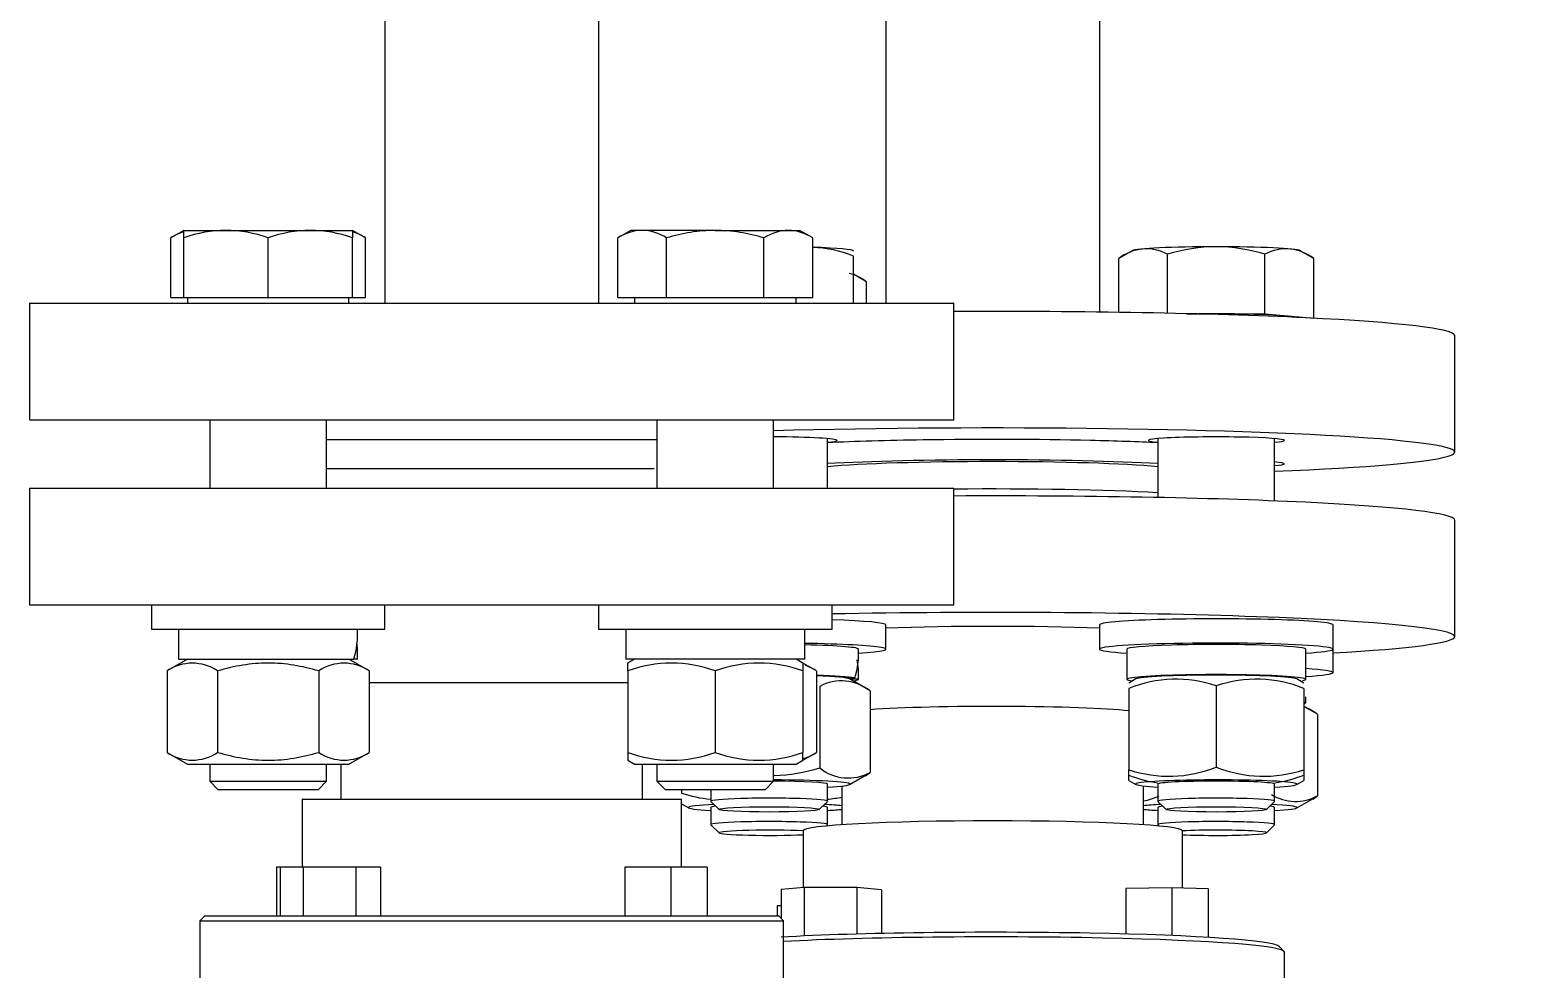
# Model space of a CAD drawing. Extents: x -681219 to -550379, y -242630 to -158199.
# Drawn here: x -633509.7 to -633224.8, y -177960.8 to -177780 of the extents above; entities that cross this region are included whole.
import ezdxf

# ---------------------------------------------------------------- set-up
doc = ezdxf.new("R2010")
doc.units = 0
doc.header["$LTSCALE"] = 1000
for name, color, linetype in [('$TD_AUDIT_GENERATED_(1F5C)', 7, 'CONTINUOUS'), ('$TD_AUDIT_GENERATED_(28EF)', 7, 'CONTINUOUS'), ('12_GB93', 7, 'CONTINUOUS'), ('12_GB97.1', 7, 'CONTINUOUS'), ('DN15-PN1.6_GB911', 7, 'CONTINUOUS'), ('DN15-PN4.0_JB88', 7, 'CONTINUOUS'), ('M12_GB6170', 7, 'CONTINUOUS'), ('M12×50_GB5782', 7, 'CONTINUOUS'), ('球阀DN15法兰不锈钢', 7, 'CONTINUOUS')]:
    doc.layers.add(name, color=color, linetype=linetype)

msp = doc.modelspace()

# ---------------------------------------------------------------- linework, layer by layer
at = {"layer": '$TD_AUDIT_GENERATED_(1F5C)', "color": 7, "linetype": 'Continuous'}
for p, q in [((-633345.1405, -177330.8051), (-633345.1405, -177832.6244)), ((-633303.9931, -177834.3173), (-633303.9931, -177330.8051))]:
    msp.add_line(p, q, dxfattribs=at)
at = {"layer": '$TD_AUDIT_GENERATED_(28EF)', "color": 7, "linetype": 'Continuous'}
for p, q in [((-633441.4631, -177208.8658), (-633441.4631, -177832.6244)), ((-633400.3156, -177832.6244), (-633400.3156, -177208.8658))]:
    msp.add_line(p, q, dxfattribs=at)
at = {"layer": '12_GB93', "color": 7, "linetype": 'Continuous'}
for p, q in [((-633481.0787, -177895.2808), (-633481.0787, -177901.0788)), ((-633395.1142, -177895.2808), (-633395.1142, -177901.0788)), ((-633360.7, -177901.0788), (-633360.7, -177895.2808)), ((-633446.6645, -177901.0788), (-633446.6645, -177900.2297)), ((-633298.7917, -177899.1615), (-633298.7917, -177904.9517)), ((-633264.3774, -177904.9517), (-633264.3774, -177899.1615)), ((-633481.0787, -177901.0788), (-633447.3915, -177901.0788)), ((-633446.6854, -177901.0788), (-633447.3915, -177901.0788)), ((-633360.7, -177901.0788), (-633395.1142, -177901.0788)), ((-633352.8352, -177904.6926), (-633351.069, -177904.6926)), ((-633350.3629, -177904.9072), (-633352.0383, -177904.9072)), ((-633350.3419, -177904.9517), (-633350.3419, -177904.1037)), ((-633264.3774, -177909.4507), (-633264.3774, -177908.3299))]:
    msp.add_line(p, q, dxfattribs=at)
for centre, start, end in [((-633463.8716, -177896.1299), 343.285053, 2.828474), ((-633463.8716, -177900.2297), 357.171526, 6.842017)]:
    msp.add_arc(centre, 17.2071, start, end, dxfattribs=at)
for centre, major_axis, ratio, start_param, end_param in [((-633367.549, -177899.1615), (-17.2071, 0), 0.05233596, 3.09222646, 4.3030129), ((-633367.549, -177900.0095), (-17.2071, 0), 0.94629358, 2.84986179, 3.19095884), ((-633281.5846, -177899.1615), (-17.2071, 0), 0.05233596, 3.14159265, 6.28318531), ((-633367.549, -177904.1037), (-17.2071, 0), 0.94629358, 3.09222646, 3.32170476), ((-633367.549, -177904.9517), (17.2071, 0), 0.05233596, 0.29173086, 1.01494279), ((-633367.549, -177904.9517), (17.2071, 0), 0.05233596, -0.35511816, 0.04936619), ((-633281.5846, -177904.9517), (-17.2071, 0), 0.05233596, 2.8642014, 6.63830347), ((-633281.5846, -177909.4507), (-17.2071, 0), 0.05233596, 2.93269864, 3.35048667)]:
    msp.add_ellipse(centre, major_axis=major_axis, ratio=ratio, start_param=start_param, end_param=end_param, dxfattribs=at)
at = {"layer": '12_GB97.1', "color": 7, "linetype": 'Continuous'}
for p, q in [((-633486.3157, -177890.6049), (-633486.3157, -177895.2808)), ((-633441.4275, -177895.2808), (-633441.4275, -177890.6049)), ((-633400.3512, -177890.6049), (-633400.3512, -177895.2808)), ((-633355.463, -177895.2808), (-633355.463, -177890.6049)), ((-633345.105, -177899.1615), (-633345.105, -177894.4921)), ((-633304.0286, -177894.4921), (-633304.0286, -177899.1615)), ((-633259.1405, -177899.1615), (-633259.1405, -177894.4921)), ((-633486.3157, -177895.2808), (-633441.4275, -177895.2808)), ((-633400.3512, -177895.2808), (-633355.463, -177895.2808)), ((-633259.1405, -177903.6606), (-633259.1405, -177899.1615))]:
    msp.add_line(p, q, dxfattribs=at)
for centre, start_param, end_param in [((-633367.549, -177894.4921), 3.14159265, 4.14373889), ((-633281.5846, -177894.4921), 3.14159265, 6.28318531), ((-633281.5846, -177899.1615), 2.44442952, 6.28318531), ((-633367.549, -177899.1615), 2.44440973, 4.40228072), ((-633281.5846, -177899.1615), 0, 0.69716313), ((-633281.5846, -177903.6606), 2.44442952, 3.83875579)]:
    msp.add_ellipse(centre, major_axis=(-22.4441, 0), ratio=0.05233596, start_param=start_param, end_param=end_param, dxfattribs=at)
at = {"layer": 'DN15-PN1.6_GB911', "color": 7, "linetype": 'Continuous'}
for p, q in [((-633509.7305, -177832.6244), (-633332.0482, -177832.6244)), ((-633509.7305, -177832.6244), (-633509.7305, -177855.0684)), ((-633332.0482, -177855.0684), (-633332.0482, -177832.6244)), ((-633235.7256, -177861.2539), (-633235.7256, -177838.8405)), ((-633509.7305, -177855.0684), (-633332.0482, -177855.0684)), ((-633452.6495, -177858.8091), (-633389.1291, -177858.8091))]:
    msp.add_line(p, q, dxfattribs=at)
for centre, major_axis, start_param, end_param in [((-633324.5668, -177838.8405), (88.8412, 0), 0, 1.6551067), ((-633324.5668, -177861.2539), (-88.8412, 0), 2.22701555, 5.20631333), ((-633367.549, -177859.0043), (13.0924, 0), 0, 1.5047568), ((-633324.5668, -177861.2539), (46.7585, 0), -4.42211325, -3.965664), ((-633367.549, -177859.0043), (13.0924, 0), 5.74208578, 6.28318531), ((-633324.5668, -177861.2539), (46.7585, 0), 1.15678644, 1.86107206), ((-633324.5668, -177861.2539), (46.7585, 0), 0.82407134, 1.15678644), ((-633281.5846, -177859.0043), (13.0924, 0), 0, 3.68269218), ((-633281.5846, -177859.0043), (13.0924, 0), 5.74208578, 6.28318531), ((-633324.5668, -177864.9894), (-43.0178, 0), 3.88183806, 5.5429399), ((-633281.5846, -177863.5034), (13.0924, 0), 0, 0.54109953), ((-633281.5846, -177863.5034), (13.0924, 0), 5.74208578, 6.28318531)]:
    msp.add_ellipse(centre, major_axis=major_axis, ratio=0.05233596, start_param=start_param, end_param=end_param, dxfattribs=at)
at = {"layer": 'DN15-PN4.0_JB88', "color": 7, "linetype": 'Continuous'}
msp.add_ellipse((-633324.5668, -177864.9894), major_axis=(-36.4716, 0), ratio=0.05233596, start_param=3.65552315, end_param=5.76925481, dxfattribs=at)
at = {"layer": 'M12_GB6170', "color": 7, "linetype": 'Continuous'}
for p, q in [((-633479.3954, -177901.0788), (-633483.3093, -177903.3386)), ((-633483.3093, -177903.3386), (-633483.3093, -177919.0187)), ((-633473.5904, -177903.3383), (-633473.5904, -177919.019)), ((-633454.1527, -177903.3383), (-633454.1527, -177919.019)), ((-633444.4339, -177903.3386), (-633448.3478, -177901.0788)), ((-633444.4339, -177903.3386), (-633444.4339, -177919.0187)), ((-633393.4309, -177901.0788), (-633394.7402, -177901.8347)), ((-633394.7402, -177903.3383), (-633394.7402, -177901.8347)), ((-633394.7402, -177903.3383), (-633394.7402, -177919.019)), ((-633377.9071, -177903.3386), (-633377.9071, -177919.0187)), ((-633361.074, -177901.8347), (-633362.3833, -177901.0788)), ((-633358.4694, -177903.3386), (-633361.074, -177901.8347)), ((-633361.074, -177901.8347), (-633361.074, -177903.3383)), ((-633361.074, -177903.3383), (-633361.074, -177919.019)), ((-633358.4694, -177903.3386), (-633358.4694, -177919.0187)), ((-633357.8302, -177906.3271), (-633357.8302, -177921.9863)), ((-633348.1113, -177907.162), (-633352.0893, -177904.8779)), ((-633297.0443, -177904.8779), (-633298.4176, -177905.6665)), ((-633281.5846, -177906.191), (-633281.5846, -177921.8497)), ((-633264.7515, -177905.6665), (-633266.1248, -177904.8779)), ((-633348.1113, -177907.2083), (-633348.1113, -177922.867)), ((-633298.4176, -177906.6994), (-633298.4176, -177922.3586)), ((-633264.7515, -177906.6994), (-633264.7515, -177922.3586)), ((-633262.1468, -177911.6611), (-633264.7515, -177910.1655)), ((-633262.1468, -177911.7073), (-633262.1468, -177927.366)), ((-633483.3093, -177919.0187), (-633479.3954, -177921.2785)), ((-633448.3478, -177921.2785), (-633444.4339, -177919.0187)), ((-633394.7402, -177919.019), (-633394.7402, -177920.5226)), ((-633394.7402, -177920.5226), (-633393.4309, -177921.2785)), ((-633362.3833, -177921.2785), (-633361.074, -177920.5226)), ((-633361.074, -177920.5226), (-633358.4694, -177919.0187)), ((-633361.074, -177920.5226), (-633361.074, -177919.019)), ((-633479.3954, -177921.2785), (-633448.3478, -177921.2785)), ((-633393.4309, -177921.2785), (-633362.3833, -177921.2785)), ((-633352.0893, -177925.1974), (-633348.1113, -177922.9133)), ((-633298.4176, -177924.4088), (-633298.4176, -177922.3586)), ((-633264.7515, -177922.3586), (-633264.7515, -177924.4088)), ((-633384.3821, -177926.1414), (-633384.3821, -177926.8576)), ((-633298.4176, -177924.4088), (-633297.0443, -177925.1974)), ((-633266.1248, -177925.1974), (-633264.7515, -177924.4088)), ((-633384.3821, -177928.9079), (-633383.0088, -177929.6964)), ((-633266.1248, -177929.6964), (-633262.1468, -177927.4123))]:
    msp.add_line(p, q, dxfattribs=at)
for centre, radius, start, end in [((-633478.4497, -177910.5541), 8.6994, 56.042862, 123.960049), ((-633449.2935, -177910.5541), 8.6994, 56.039803, 123.957286), ((-633386.324, -177926.3567), 24.5087, 69.914408, 110.083911), ((-633369.4902, -177926.3568), 24.5088, 69.916149, 110.085532), ((-633363.329, -177910.5541), 8.6994, 56.039803, 71.973737), ((-633353.6286, -177914.0229), 8.7681, 51.005612, 118.632563), ((-633289.3036, -177929.5401), 24.5919, 71.706513, 111.753377), ((-633273.8643, -177929.4972), 24.5516, 68.21234, 108.32777), ((-633267.6641, -177918.522), 8.7681, 51.005612, 70.251868), ((-633478.4497, -177911.8033), 8.6994, 236.039803, 303.957286), ((-633449.2935, -177911.8032), 8.6994, 236.042862, 303.960049), ((-633386.324, -177896.0006), 24.5088, 249.916149, 290.085532), ((-633369.4902, -177896.0006), 24.5087, 249.914408, 290.083911), ((-633363.329, -177911.8032), 8.6994, 285.218471, 303.960049), ((-633367.549, -177891.0213), 32.4544, 271.716288, 287.425292), ((-633352.3133, -177915.1714), 8.768, 231.008391, 298.63555), ((-633353.6286, -177916.0524), 8.7681, 301.781777, 308.994388), ((-633290.6993, -177899.0092), 24.592, 251.708282, 291.754962), ((-633289.3036, -177900.5352), 24.5919, 248.246623, 261.752073), ((-633272.4711, -177899.0522), 24.5516, 248.210635, 288.326121), ((-633273.8643, -177900.5781), 24.5516, 278.29127, 291.78766), ((-633376.6638, -177903.5082), 24.592, 251.708282, 264.997428), ((-633358.4356, -177903.5513), 24.5516, 274.815242, 281.585773), ((-633296.8271, -177919.5961), 8.8302, 278.138113, 298.507404), ((-633266.3488, -177919.6705), 8.768, 238.307589, 298.63555), ((-633267.6641, -177920.5514), 8.7681, 301.781777, 308.994388)]:
    msp.add_arc(centre, radius, start, end, dxfattribs=at)
for centre, major_axis, start_param, end_param in [((-633367.549, -177904.9517), (-15.5238, 0), 3.23248804, 4.08764997), ((-633281.5846, -177904.9517), (-15.5238, 0), 3.23248804, 6.19228992), ((-633367.549, -177925.1237), (15.5238, 0), 0, 1.51511204), ((-633367.549, -177925.1237), (11.222, 0), 0, 1.49372993), ((-633367.549, -177925.1237), (15.5238, 0), 5.52036703, 6.28318531), ((-633281.5846, -177925.1237), (15.5238, 0), 0, 3.90441093), ((-633281.5846, -177925.1237), (11.222, 0), 0, 3.14159265), ((-633281.5846, -177925.1237), (15.5238, 0), 5.52036703, 6.28318531), ((-633367.549, -177929.6227), (15.5238, 0), 2.32389464, 3.90441093), ((-633367.549, -177929.6227), (15.5238, 0), 0.44798499, 0.81769802), ((-633281.5846, -177929.6227), (15.5238, 0), -3.95929067, -3.58957764), ((-633281.5846, -177929.6227), (15.5238, 0), 0, 0.81769802), ((-633367.549, -177929.6227), (11.222, 0), 2.72469726, 3.14159265), ((-633367.549, -177929.6227), (11.222, 0), 0, 0.41689539), ((-633367.549, -177929.6227), (15.5238, 0), -0.76281827, -0.44798499), ((-633281.5846, -177929.6227), (15.5238, 0), 3.58957764, 3.90441093), ((-633281.5846, -177929.6227), (11.222, 0), 2.72469726, 3.14159265), ((-633281.5846, -177929.6227), (11.222, 0), 0, 0.41689539), ((-633281.5846, -177929.6227), (15.5238, 0), 5.52036703, 6.28318531)]:
    msp.add_ellipse(centre, major_axis=major_axis, ratio=0.05233596, start_param=start_param, end_param=end_param, dxfattribs=at)
for points, knots in [([(-633454.1527, -177903.3383), (-633455.7237, -177902.8848), (-633457.3154, -177902.507), (-633459.7499, -177902.1117), (-633460.5711, -177902.0085), (-633462.2237, -177901.8698), (-633463.0475, -177901.8348), (-633465.5113, -177901.8346), (-633467.1435, -177901.9756), (-633470.3902, -177902.4991), (-633472.0096, -177902.882), (-633473.5904, -177903.3383)], [0, 0, 0, 0, 0.25, 0.25, 0.375, 0.375, 0.5, 0.5, 0.75, 0.75, 1, 1, 1, 1]), ([(-633473.5904, -177919.019), (-633472.0096, -177919.4754), (-633470.3902, -177919.8582), (-633467.1435, -177920.3817), (-633465.5113, -177920.5227), (-633463.0475, -177920.5225), (-633462.2237, -177920.4875), (-633460.5711, -177920.3488), (-633459.7499, -177920.2456), (-633457.3154, -177919.8503), (-633455.7237, -177919.4725), (-633454.1527, -177919.019)], [0, 0, 0, 0, 0.25, 0.25, 0.5, 0.5, 0.625, 0.625, 0.75, 0.75, 1, 1, 1, 1])]:
    msp.add_open_spline(points, degree=3, knots=knots, dxfattribs=at)
at = {"layer": 'M12×50_GB5782', "color": 7, "linetype": 'Continuous'}
for p, q in [((-633480.093, -177818.5968), (-633482.603, -177820.046)), ((-633482.603, -177831.5021), (-633482.603, -177820.046)), ((-633480.093, -177818.5968), (-633447.6501, -177818.5968)), ((-633480.093, -177820.0458), (-633480.093, -177818.5968)), ((-633480.093, -177831.5021), (-633480.093, -177820.0458)), ((-633463.8716, -177831.5021), (-633463.8716, -177820.046)), ((-633447.6501, -177818.5968), (-633447.6501, -177820.0458)), ((-633445.1401, -177820.046), (-633447.6501, -177818.5968)), ((-633447.6501, -177831.5021), (-633447.6501, -177820.0458)), ((-633445.1401, -177831.5021), (-633445.1401, -177820.046)), ((-633394.1285, -177818.5968), (-633396.6386, -177820.046)), ((-633396.6386, -177831.5021), (-633396.6386, -177820.046)), ((-633377.9071, -177818.5968), (-633394.1285, -177818.5968)), ((-633387.2728, -177831.5021), (-633387.2728, -177820.0458)), ((-633377.9071, -177818.5968), (-633361.6857, -177818.5968)), ((-633368.5414, -177831.5021), (-633368.5414, -177820.0458)), ((-633359.1756, -177820.046), (-633361.6857, -177818.5968)), ((-633359.1756, -177831.5021), (-633359.1756, -177820.046)), ((-633351.3276, -177822.5441), (-633351.3946, -177822.5056)), ((-633351.3276, -177832.6244), (-633351.3276, -177823.5395)), ((-633297.739, -177822.5056), (-633300.316, -177823.9853)), ((-633290.9503, -177834.5366), (-633290.9503, -177823.1807)), ((-633272.2188, -177834.6214), (-633272.2188, -177823.1807)), ((-633262.8531, -177823.9853), (-633265.4301, -177822.5056)), ((-633300.316, -177834.3675), (-633300.316, -177824.0299)), ((-633262.8531, -177835.4703), (-633262.8531, -177824.0299)), ((-633348.8176, -177828.4843), (-633351.3276, -177827.0431)), ((-633348.8176, -177832.6244), (-633348.8176, -177828.5289)), ((-633482.603, -177831.5021), (-633480.093, -177831.5021)), ((-633480.093, -177831.5021), (-633463.8716, -177831.5021)), ((-633479.3954, -177831.5021), (-633479.3954, -177832.6244)), ((-633463.8716, -177831.5021), (-633447.6501, -177831.5021)), ((-633448.3478, -177832.6244), (-633448.3478, -177831.5021)), ((-633447.6501, -177831.5021), (-633445.1401, -177831.5021)), ((-633396.6386, -177831.5021), (-633387.2728, -177831.5021)), ((-633393.4309, -177831.5021), (-633393.4309, -177832.6244)), ((-633387.2728, -177831.5021), (-633368.5414, -177831.5021)), ((-633368.5414, -177831.5021), (-633359.1756, -177831.5021)), ((-633362.3833, -177832.6244), (-633362.3833, -177831.5021)), ((-633287.2343, -177834.6214), (-633272.2188, -177834.6214)), ((-633272.2188, -177834.6214), (-633262.8531, -177835.4703)), ((-633262.8531, -177835.4703), (-633263.034, -177835.4867)), ((-633475.0936, -177855.0684), (-633475.0936, -177868.1608)), ((-633452.6495, -177868.1608), (-633452.6495, -177855.0684)), ((-633389.1291, -177855.0684), (-633389.1291, -177868.1608)), ((-633366.6851, -177868.1608), (-633366.6851, -177855.0684)), ((-633356.327, -177868.1608), (-633356.327, -177858.6514)), ((-633292.8066, -177858.6514), (-633292.8066, -177869.986)), ((-633270.3625, -177870.6444), (-633270.3625, -177858.6514)), ((-633475.0936, -177921.2785), (-633475.0936, -177924.5703)), ((-633452.6495, -177924.5703), (-633452.6495, -177921.2785)), ((-633389.1291, -177921.2785), (-633389.1291, -177924.5703)), ((-633366.6851, -177924.5703), (-633366.6851, -177921.2785)), ((-633475.0936, -177924.5703), (-633452.6495, -177924.5703)), ((-633475.0936, -177924.5703), (-633473.5225, -177926.1414)), ((-633473.5225, -177926.1414), (-633454.2206, -177926.1414)), ((-633454.2206, -177926.1414), (-633452.6495, -177924.5703)), ((-633389.1291, -177924.5703), (-633366.6851, -177924.5703)), ((-633389.1291, -177924.5703), (-633387.5581, -177926.1414)), ((-633387.5581, -177926.1414), (-633368.2561, -177926.1414)), ((-633378.7711, -177926.1414), (-633378.7711, -177928.4109)), ((-633368.2561, -177926.1414), (-633366.6851, -177924.5703)), ((-633356.327, -177928.4109), (-633356.327, -177925.1237)), ((-633292.8066, -177925.1237), (-633292.8066, -177928.4109)), ((-633270.3625, -177928.4109), (-633270.3625, -177925.1237)), ((-633378.7557, -177928.4417), (-633377.1867, -177930.0063)), ((-633357.9113, -177930.0063), (-633356.3424, -177928.4417)), ((-633292.7912, -177928.4417), (-633291.2223, -177930.0063)), ((-633271.9469, -177930.0063), (-633270.3779, -177928.4417)), ((-633378.7711, -177929.6227), (-633378.7711, -177932.91)), ((-633356.327, -177932.91), (-633356.327, -177929.6227)), ((-633292.8066, -177929.6227), (-633292.8066, -177932.91)), ((-633270.3625, -177932.91), (-633270.3625, -177929.6227)), ((-633378.7557, -177932.9408), (-633377.1867, -177934.5054)), ((-633356.5855, -177933.1832), (-633356.3424, -177932.9408)), ((-633292.7912, -177932.9408), (-633292.5481, -177933.1832)), ((-633271.9469, -177934.5054), (-633270.3779, -177932.9408))]:
    msp.add_line(p, q, dxfattribs=at)
for centre, radius, start, end in [((-633477.92, -177826.9993), 8.3833, 105.218472, 123.960049), ((-633471.9826, -177842.2278), 23.6182, 69.914408, 110.083911), ((-633455.7605, -177842.2278), 23.6183, 69.916149, 110.085532), ((-633449.8232, -177826.9993), 8.3833, 56.039803, 74.722616), ((-633391.9555, -177826.9993), 8.3833, 56.042862, 123.960049), ((-633363.8587, -177826.9993), 8.3833, 56.039803, 123.957286), ((-633360.1092, -177845.5089), 23.6595, 68.21234, 87.736174), ((-633294.9927, -177830.6687), 8.5095, 61.63735, 128.724475), ((-633281.2121, -177855.1786), 33.447, 90.638112, 106.92706), ((-633281.9607, -177855.202), 33.4704, 73.078668, 89.35616), ((-633268.1699, -177830.5969), 8.4495, 51.005612, 118.632563), ((-633354.1344, -177835.0959), 8.4495, 51.005612, 76.035247)]:
    msp.add_arc(centre, radius, start, end, dxfattribs=at)
for centre, major_axis, start_param, end_param in [((-633367.549, -177822.5827), (-16.2214, 0), 3.14159265, 4.16998845), ((-633281.5846, -177822.5827), (16.2214, 0), 1.57079633, 3.05069727), ((-633281.5846, -177822.5827), (-16.2214, 0), 3.23248804, 4.71238898), ((-633281.5846, -177835.4703), (15.5238, 0), 0.17232022, 1.79214688), ((-633367.549, -177928.4109), (-11.222, 0), 3.08916085, 6.28318531), ((-633367.549, -177928.4109), (-11.222, 0), 0, 0.0524318), ((-633281.5846, -177928.4109), (-11.222, 0), 3.08916085, 6.28318531), ((-633281.5846, -177928.4109), (-11.222, 0), 0, 0.0524318), ((-633367.549, -177932.91), (-11.222, 0), 3.08916085, 6.28318531), ((-633367.549, -177932.91), (-11.222, 0), 0, 0.0524318), ((-633367.549, -177934.4789), (-9.651, 0), 3.97195725, 6.28318531), ((-633367.549, -177934.4789), (-9.651, 0), 0, 2.31122805), ((-633281.5846, -177932.91), (-11.222, 0), 3.08916085, 6.28318531), ((-633281.5846, -177932.91), (-11.222, 0), 0, 0.0524318), ((-633281.5846, -177934.4789), (-9.651, 0), 0.8303646, 5.45282071)]:
    msp.add_ellipse(centre, major_axis=major_axis, ratio=0.05233596, start_param=start_param, end_param=end_param, dxfattribs=at)
for centre in [(-633367.549, -177929.9799), (-633281.5846, -177929.9799)]:
    msp.add_ellipse(centre, major_axis=(-9.651, 0), ratio=0.05233596, dxfattribs=at)
for points in [[(-633377.9071, -177818.5968), (-633379.4907, -177818.5968), (-633381.0958, -177818.7366), (-633384.2242, -177819.2445), (-633385.7584, -177819.6086), (-633387.2728, -177820.0458)], [(-633368.5414, -177820.0458), (-633370.0646, -177819.606), (-633371.6247, -177819.2372), (-633374.752, -177818.7328), (-633376.3244, -177818.5968), (-633377.9071, -177818.5968)]]:
    msp.add_open_spline(points, degree=3, knots=[0, 0, 0, 0, 0.5, 0.5, 1, 1, 1, 1], dxfattribs=at)
at = {"layer": '球阀DN15法兰不锈钢', "color": 7, "linetype": 'Continuous'}
for p, q in [((-633452.6495, -177864.4201), (-633389.6251, -177864.4201)), ((-633509.7305, -177868.1608), (-633332.0482, -177868.1608)), ((-633509.7305, -177868.1608), (-633509.7305, -177890.6049)), ((-633332.0482, -177890.6049), (-633332.0482, -177868.1608)), ((-633235.7256, -177896.7416), (-633235.7256, -177874.3283)), ((-633509.7305, -177890.6049), (-633332.0482, -177890.6049)), ((-633444.4339, -177905.5676), (-633394.7402, -177905.5676)), ((-633449.8796, -177921.2785), (-633449.8796, -177928.0117)), ((-633391.8991, -177928.0117), (-633391.8991, -177921.2785)), ((-633353.5571, -177925.4756), (-633353.5571, -177932.939)), ((-633295.5765, -177932.939), (-633295.5765, -177925.4756)), ((-633457.361, -177928.0117), (-633384.4177, -177928.0117)), ((-633457.361, -177928.0117), (-633457.361, -177941.1041)), ((-633384.4177, -177941.1041), (-633384.4177, -177928.0117)), ((-633361.0384, -177934.0972), (-633361.0384, -177945.0237)), ((-633288.0952, -177945.1107), (-633288.0952, -177934.0972)), ((-633461.5556, -177941.1041), (-633462.2983, -177941.1041)), ((-633462.2983, -177941.1041), (-633462.2983, -177950.4558)), ((-633457.1263, -177941.1041), (-633461.5556, -177941.1041)), ((-633461.5556, -177941.1041), (-633461.5556, -177950.4558)), ((-633447.0023, -177941.1041), (-633457.1263, -177941.1041)), ((-633457.1263, -177941.1041), (-633457.1263, -177950.4558)), ((-633442.2567, -177941.1041), (-633447.0023, -177941.1041)), ((-633447.0023, -177941.1041), (-633447.0023, -177950.4558)), ((-633442.2567, -177941.1041), (-633442.2567, -177950.4558)), ((-633386.4406, -177941.1041), (-633395.2991, -177941.1041)), ((-633395.2991, -177941.1041), (-633395.2991, -177950.4558)), ((-633379.4804, -177941.1041), (-633386.4406, -177941.1041)), ((-633386.4406, -177941.1041), (-633386.4406, -177950.4558)), ((-633379.4804, -177941.1041), (-633379.4804, -177950.4558)), ((-633360.8038, -177945.0044), (-633365.233, -177945.3687)), ((-633365.233, -177945.3687), (-633365.233, -177950.9371)), ((-633350.6798, -177945.0044), (-633360.8038, -177945.0044)), ((-633360.8038, -177945.0044), (-633360.8038, -177954.3329)), ((-633345.9342, -177945.4432), (-633350.6798, -177945.0044)), ((-633350.6798, -177945.0044), (-633350.6798, -177953.9667)), ((-633345.9342, -177945.4432), (-633345.9342, -177953.8482)), ((-633290.1181, -177945.0433), (-633298.9766, -177945.2172)), ((-633298.9766, -177945.2172), (-633298.9766, -177953.9522)), ((-633283.1578, -177945.2751), (-633290.1181, -177945.0433)), ((-633290.1181, -177945.0433), (-633290.1181, -177954.2548)), ((-633283.1578, -177945.2751), (-633283.1578, -177954.6021)), ((-633365.233, -177948.5163), (-633365.9758, -177948.5383)), ((-633365.9758, -177948.5383), (-633365.9758, -177950.4558)), ((-633476.0644, -177950.4558), (-633476.9996, -177951.391)), ((-633476.9996, -177951.391), (-633364.7791, -177951.391)), ((-633476.9996, -177951.391), (-633476.9996, -177964.4834)), ((-633476.0644, -177950.4558), (-633365.7143, -177950.4558)), ((-633364.7791, -177951.391), (-633365.7143, -177950.4558)), ((-633364.7791, -177964.4834), (-633364.7791, -177951.391)), ((-633268.5337, -177957.2905), (-633269.4676, -177956.3592)), ((-633268.4566, -177970.5188), (-633268.4566, -177957.4444))]:
    msp.add_line(p, q, dxfattribs=at)
for centre, major_axis, start_param, end_param in [((-633324.5668, -177870.5927), (-43.0178, 0), 3.88183806, 4.88719086), ((-633324.5668, -177874.3283), (88.8412, 0), 0, 1.6551067), ((-633324.5668, -177896.7416), (88.8412, 0), 0, 1.92598689), ((-633324.5668, -177896.7416), (37.4068, 0), 0.98957094, 2.15202172), ((-633324.5668, -177896.7416), (88.8412, 0), 5.54018399, 6.28318531), ((-633324.5668, -177911.6838), (-28.9903, 0), 3.58801362, 5.66022063), ((-633324.5668, -177934.0972), (36.4716, 0), 0, 3.14159265), ((-633324.5668, -177956.5105), (55.175, 0), 0.0524318, 2.39947718), ((-633324.5668, -177957.4444), (-56.1102, 0), 3.14159265, 5.51139994)]:
    msp.add_ellipse(centre, major_axis=major_axis, ratio=0.05233596, start_param=start_param, end_param=end_param, dxfattribs=at)

doc.saveas('drawing.dxf')
